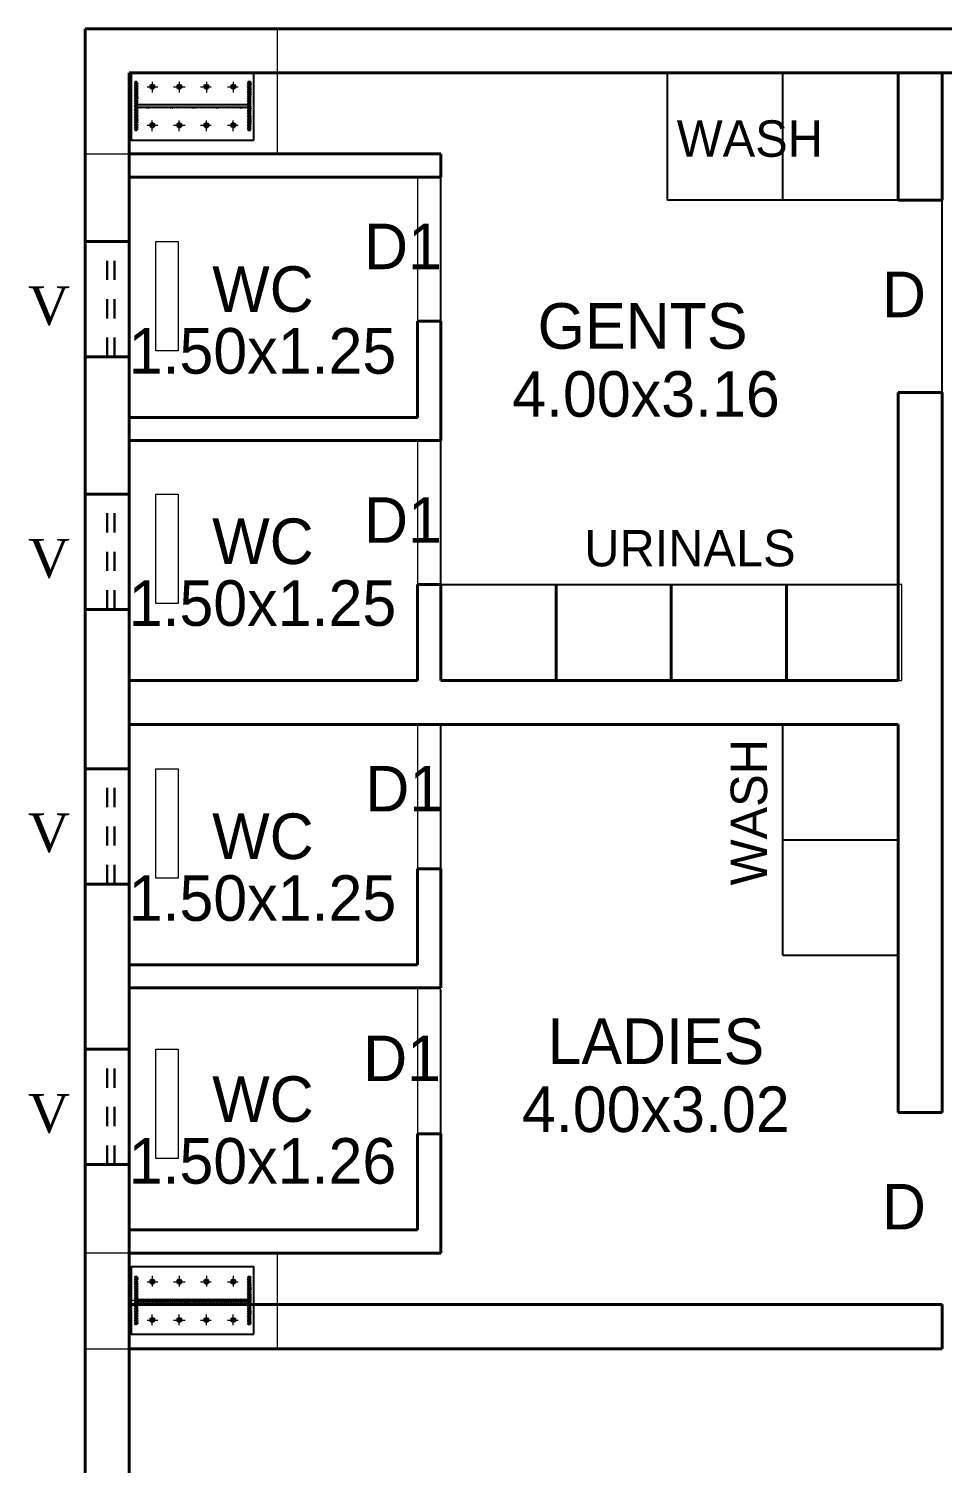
# Model space of a CAD drawing. Header units: metres. Extents: x 98347 to 98865, y -7394 to -7177.
# Drawn here: x 98532.83 to 98537.58, y -7326.47 to -7319.01 of the extents above; entities that cross this region are included whole.
import ezdxf

# ---------------------------------------------------------------- set-up
doc = ezdxf.new("R2010")
doc.units = ezdxf.units.M
doc.header["$LTSCALE"] = 0.5
doc.header["$MEASUREMENT"] = 0
doc.linetypes.add('HIDDEN', pattern=[0.375, 0.25, -0.125])
doc.linetypes.add('PHANTOM2', pattern=[1.25, 0.625, -0.125, 0.125, -0.125, 0.125, -0.125])
doc.layers.get('0').update_dxf_attribs({"color": 30, "lineweight": 40})
for name, color, linetype in [('BLK_1_COVERED_AREA', 140, 'Continuous'), ('BLK_1_FLR_0_BLT_UP_AREA', 1, 'Continuous'), ('BLK_1_FLR_0_CARPET_AREA', 45, 'Continuous'), ('BLK_1_FLR_0_REGULAR_ROOM_1', 4, 'Continuous'), ('BLK_1_FLR_0_WATER_CLOSET', 3, 'Continuous'), ('PDF2_Geometry', 7, 'Continuous')]:
    doc.layers.add(name, color=color, linetype=linetype)
for name, color, linetype, lineweight in [('BLK_1_FLR_0_URINAL', 235, 'Continuous', 9), ('BLK_1_FLR_0_WASH', 60, 'Continuous', 5), ('DIM', 5, 'Continuous', 25), ('STAIR', 120, 'HIDDEN', 30), ('TEXT', 11, 'Continuous', 30), ('WINDOW', 3, 'Continuous', 30), ('WORKSHOP_AREA', 5, 'Continuous', 25)]:
    doc.layers.add(name, color=color, linetype=linetype, lineweight=lineweight)
doc.styles.add('ROMANC', font='times.ttf', dxfattribs={"width": 0.8})
doc.styles.add('YS TEXT', font='GOTHIC.TTF', dxfattribs={"width": 0.8})

msp = doc.modelspace()

# ---------------------------------------------------------------- linework, layer by layer
for p, q in [((98533.1187, -7374.0122), (98533.1187, -7319.0122)), ((98533.1187, -7319.0122), (98568.1187, -7319.0122)), ((98533.3487, -7373.7822), (98533.3487, -7319.2422)), ((98533.3487, -7319.2422), (98546.3688, -7319.2422)), ((98537.3487, -7319.9038), (98537.3487, -7319.2422)), ((98537.5787, -7319.9038), (98537.5787, -7319.2422)), ((98533.3487, -7319.6638), (98534.9687, -7319.6638)), ((98534.9687, -7319.7838), (98534.9687, -7319.6638)), ((98533.3487, -7319.7838), (98534.9687, -7319.7838)), ((98537.3487, -7319.9038), (98537.5787, -7319.9038)), ((98533.3487, -7320.1192), (98533.1187, -7320.1192)), ((98534.8487, -7321.0338), (98534.8487, -7320.5338)), ((98534.8487, -7320.5338), (98534.9687, -7320.5338)), ((98534.9687, -7321.1538), (98534.9687, -7320.5338)), ((98533.3487, -7320.7192), (98533.1187, -7320.7192)), ((98537.3487, -7322.4022), (98537.3487, -7320.9038)), ((98537.3487, -7320.9038), (98537.5787, -7320.9038)), ((98537.5787, -7324.6493), (98537.5787, -7320.9038)), ((98533.3487, -7321.0338), (98534.8487, -7321.0338)), ((98533.3487, -7321.1538), (98534.9687, -7321.1538)), ((98533.3487, -7321.4331), (98533.1187, -7321.4331)), ((98534.8487, -7322.4022), (98534.8487, -7321.9038)), ((98534.8487, -7321.9038), (98534.9687, -7321.9038)), ((98534.9687, -7322.4022), (98534.9687, -7321.9038)), ((98533.3487, -7322.0331), (98533.1187, -7322.0331)), ((98533.3487, -7322.4022), (98534.8487, -7322.4022)), ((98534.9687, -7322.4022), (98537.3487, -7322.4022)), ((98533.3487, -7322.6322), (98537.3487, -7322.6322)), ((98537.3487, -7324.6493), (98537.3487, -7322.6322)), ((98533.3487, -7322.8614), (98533.1187, -7322.8614)), ((98534.8487, -7323.8822), (98534.8487, -7323.3822)), ((98534.8487, -7323.3822), (98534.9687, -7323.3822)), ((98534.9687, -7324.0022), (98534.9687, -7323.3822)), ((98533.3487, -7323.4614), (98533.1187, -7323.4614)), ((98533.3487, -7323.8822), (98534.8487, -7323.8822)), ((98533.3487, -7324.0022), (98534.9687, -7324.0022)), ((98533.3487, -7324.3209), (98533.1187, -7324.3209)), ((98537.3487, -7324.6493), (98537.5787, -7324.6493)), ((98534.8487, -7325.2609), (98534.8487, -7324.7609)), ((98534.8487, -7324.7609), (98534.9687, -7324.7609)), ((98534.9687, -7325.3809), (98534.9687, -7324.7609)), ((98533.3487, -7324.9209), (98533.1187, -7324.9209)), ((98533.3487, -7325.2609), (98534.8487, -7325.2609)), ((98533.3487, -7325.3809), (98534.9687, -7325.3809)), ((98533.3487, -7325.6493), (98537.5787, -7325.6493)), ((98537.5787, -7325.8793), (98537.5787, -7325.6493)), ((98533.3487, -7325.8793), (98537.5787, -7325.8793))]:
    msp.add_line(p, q)
at = {"color": 4}
for p, q in [((98535.5687, -7322.4022), (98535.5687, -7321.9038)), ((98536.1687, -7322.4022), (98536.1687, -7321.9038)), ((98536.7687, -7322.4022), (98536.7687, -7321.9038))]:
    msp.add_line(p, q, dxfattribs=at)
at = {"layer": 'BLK_1_COVERED_AREA', "color": 140}
msp.add_lwpolyline([(98533.1187, -7319.0122), (98568.1187, -7319.0122), (98568.1187, -7374.0122), (98533.1187, -7374.0122)], close=True, dxfattribs=at)
at = {"layer": 'BLK_1_FLR_0_BLT_UP_AREA', "color": 45, "lineweight": 30}
msp.add_lwpolyline([(98533.1187, -7319.0122), (98568.1187, -7319.0122), (98568.1187, -7374.0122), (98533.1187, -7374.0122)], close=True, dxfattribs=at)
at = {"layer": 'BLK_1_FLR_0_CARPET_AREA', "color": 45, "lineweight": 0}
msp.add_lwpolyline([(98533.3487, -7373.7822), (98567.8887, -7373.7822), (98567.8887, -7319.2422), (98533.3487, -7319.2422)], close=True, dxfattribs=at)
at = {"layer": 'BLK_1_FLR_0_REGULAR_ROOM_1', "color": 4, "lineweight": 0}
msp.add_lwpolyline([(98533.3487, -7373.7822), (98567.8887, -7373.7822), (98567.8887, -7319.2422), (98533.3487, -7319.2422)], close=True, dxfattribs=at)
at = {"layer": 'BLK_1_FLR_0_URINAL', "lineweight": 0}
for points in [[(98534.9687, -7322.4022), (98535.5687, -7322.4022), (98535.5687, -7321.9038), (98534.9687, -7321.9038)], [(98535.5687, -7322.4022), (98536.1687, -7322.4022), (98536.1687, -7321.9038), (98535.5687, -7321.9038)], [(98536.1687, -7322.4022), (98536.7687, -7322.4022), (98536.7687, -7321.9038), (98536.1687, -7321.9038)], [(98536.7687, -7322.4022), (98537.3687, -7322.4022), (98537.3687, -7321.9038), (98536.7687, -7321.9038)]]:
    msp.add_lwpolyline(points, close=True, dxfattribs=at)
at = {"layer": 'BLK_1_FLR_0_WASH', "color": 60}
for points in [[(98533.4868, -7320.688), (98533.4868, -7320.1192), (98533.6034, -7320.1192), (98533.6034, -7320.688)], [(98533.4868, -7322.0019), (98533.4868, -7321.4331), (98533.6034, -7321.4331), (98533.6034, -7322.0019)], [(98533.4868, -7323.4302), (98533.4868, -7322.8614), (98533.6034, -7322.8614), (98533.6034, -7323.4302)], [(98533.4868, -7324.8897), (98533.4868, -7324.3209), (98533.6034, -7324.3209), (98533.6034, -7324.8897)]]:
    msp.add_lwpolyline(points, close=True, dxfattribs=at)
at = {"layer": 'BLK_1_FLR_0_WATER_CLOSET', "color": 1, "lineweight": 0}
for points in [[(98533.3487, -7319.7838), (98534.8487, -7319.7838), (98534.8487, -7321.0338), (98533.3487, -7321.0338)], [(98533.3487, -7321.1538), (98534.8487, -7321.1538), (98534.8487, -7322.4022), (98533.3487, -7322.4022)]]:
    msp.add_lwpolyline(points, close=True, dxfattribs=at)
at = {"layer": 'BLK_1_FLR_0_WATER_CLOSET', "color": 2, "lineweight": 0}
for points in [[(98533.3487, -7322.6322), (98534.8487, -7322.6322), (98534.8487, -7323.8822), (98533.3487, -7323.8822)], [(98533.3487, -7324.0022), (98534.8487, -7324.0022), (98534.8487, -7325.2609), (98533.3487, -7325.2609)]]:
    msp.add_lwpolyline(points, close=True, dxfattribs=at)
at = {"layer": 'DIM', "color": 4}
for p, q in [((98536.1487, -7319.9038), (98536.1487, -7319.2422)), ((98536.7487, -7319.9038), (98536.7487, -7319.2422)), ((98537.3487, -7319.9038), (98536.1487, -7319.9038)), ((98534.9687, -7321.9038), (98537.3487, -7321.9038)), ((98536.7487, -7323.8322), (98536.7487, -7322.6322)), ((98536.7487, -7323.2322), (98537.3487, -7323.2322)), ((98536.7487, -7323.8322), (98537.3487, -7323.8322))]:
    msp.add_line(p, q, dxfattribs=at)
at = {"layer": 'DIM'}
for p, q in [((98534.9687, -7320.5338), (98534.9687, -7319.7838)), ((98537.5787, -7320.9038), (98537.5787, -7319.9038)), ((98534.9687, -7321.9038), (98534.9687, -7321.1538)), ((98534.9687, -7323.3822), (98534.9687, -7322.6322)), ((98534.9687, -7324.7609), (98534.9687, -7324.0109))]:
    msp.add_line(p, q, dxfattribs=at)
at = {"layer": 'PDF2_Geometry', "lineweight": 20}
for points in [[(98534.1195, -7319.6638), (98534.1195, -7319.0122), (98533.1187, -7319.0122), (98533.1187, -7319.6638)], [(98534.1195, -7325.8793), (98534.1195, -7325.3809), (98533.1187, -7325.3809), (98533.1187, -7325.8793)]]:
    msp.add_lwpolyline(points, close=True, dxfattribs=at)
at = {"layer": 'PDF2_Geometry', "lineweight": 25}
for points in [[(98533.9964, -7319.5914), (98533.9964, -7319.2422), (98533.3576, -7319.2422), (98533.3576, -7319.5914)], [(98533.3874, -7319.5403), (98533.3874, -7319.289), (98533.3788, -7319.289), (98533.3788, -7319.5403)], [(98533.9793, -7319.5403), (98533.9793, -7319.289), (98533.9665, -7319.289), (98533.9665, -7319.5403)], [(98533.9662, -7319.421), (98533.9662, -7319.4082), (98533.387, -7319.4082), (98533.387, -7319.421)], [(98533.9964, -7325.8026), (98533.9964, -7325.4533), (98533.3576, -7325.4533), (98533.3576, -7325.8026)], [(98533.3874, -7325.7515), (98533.3874, -7325.5045), (98533.3788, -7325.5045), (98533.3788, -7325.7515)], [(98533.9793, -7325.7515), (98533.9793, -7325.5045), (98533.9665, -7325.5045), (98533.9665, -7325.7515)], [(98533.9662, -7325.6322), (98533.9662, -7325.6237), (98533.387, -7325.6237), (98533.387, -7325.6322)]]:
    msp.add_lwpolyline(points, close=True, dxfattribs=at)
at = {"layer": 'PDF2_Geometry', "lineweight": 5}
for points in [[(98533.3743, -7319.2933), (98533.3784, -7319.3018)], [(98533.3784, -7319.289), (98533.3784, -7319.2933)], [(98533.3874, -7319.2933), (98533.3955, -7319.2976)], [(98533.4681, -7319.289), (98533.4681, -7319.3444)], [(98533.6083, -7319.289), (98533.6083, -7319.3444)], [(98533.7494, -7319.289), (98533.7494, -7319.3444)], [(98533.8896, -7319.289), (98533.8896, -7319.3444)], [(98533.9622, -7319.2933), (98533.9662, -7319.2976)], [(98533.9793, -7319.289), (98533.9834, -7319.2976)], [(98533.9793, -7319.2976), (98533.9834, -7319.3061)], [(98533.3743, -7319.3061), (98533.3784, -7319.3103)], [(98533.3743, -7319.3146), (98533.3784, -7319.3189)], [(98533.3743, -7319.3231), (98533.3784, -7319.3273)], [(98533.3743, -7319.3317), (98533.3784, -7319.3359)], [(98533.3743, -7319.3401), (98533.3784, -7319.3444)], [(98533.3743, -7319.3487), (98533.3784, -7319.3529)], [(98533.3743, -7319.3572), (98533.3784, -7319.3614)], [(98533.3743, -7319.3657), (98533.3784, -7319.37)], [(98533.3874, -7319.3018), (98533.3955, -7319.3061)], [(98533.3874, -7319.3103), (98533.3955, -7319.3146)], [(98533.3874, -7319.3189), (98533.3955, -7319.3231)], [(98533.3874, -7319.3273), (98533.3955, -7319.3317)], [(98533.3874, -7319.3359), (98533.3955, -7319.3401)], [(98533.3874, -7319.3444), (98533.3955, -7319.3487)], [(98533.3874, -7319.3529), (98533.3955, -7319.3572)], [(98533.3874, -7319.3614), (98533.3955, -7319.37)], [(98533.3874, -7319.37), (98533.3955, -7319.3785)], [(98533.442, -7319.3146), (98533.4974, -7319.3146)], [(98533.455, -7319.3189), (98533.4722, -7319.3018), (98533.455, -7319.3189)], [(98533.455, -7319.3103), (98533.464, -7319.3018)], [(98533.4811, -7319.3061), (98533.4591, -7319.3231), (98533.4762, -7319.3061)], [(98533.464, -7319.3273), (98533.4811, -7319.3103)], [(98533.4681, -7319.3273), (98533.4811, -7319.3146)], [(98533.4722, -7319.3273), (98533.4811, -7319.3189)], [(98533.579, -7319.3146), (98533.6385, -7319.3146)], [(98533.6124, -7319.3018), (98533.5961, -7319.3189), (98533.6083, -7319.3018)], [(98533.5961, -7319.3103), (98533.6043, -7319.3018)], [(98533.6002, -7319.3231), (98533.6173, -7319.3061), (98533.6002, -7319.3231)], [(98533.6043, -7319.3273), (98533.6214, -7319.3103)], [(98533.6083, -7319.3273), (98533.6214, -7319.3146)], [(98533.6124, -7319.3273), (98533.6214, -7319.3189)], [(98533.7192, -7319.3146), (98533.7747, -7319.3146)], [(98533.7535, -7319.3018), (98533.7363, -7319.3189), (98533.7494, -7319.3018)], [(98533.7363, -7319.3103), (98533.7445, -7319.3018)], [(98533.7404, -7319.3231), (98533.7575, -7319.3061), (98533.7404, -7319.3231)], [(98533.7445, -7319.3273), (98533.7616, -7319.3103)], [(98533.7494, -7319.3273), (98533.7616, -7319.3146)], [(98533.7535, -7319.3273), (98533.7616, -7319.3189)], [(98533.8594, -7319.3146), (98533.9149, -7319.3146)], [(98533.8937, -7319.3018), (98533.8766, -7319.3189), (98533.8896, -7319.3018)], [(98533.8766, -7319.3103), (98533.8855, -7319.3018)], [(98533.8766, -7319.3231), (98533.8937, -7319.3061)], [(98533.8815, -7319.3231), (98533.8978, -7319.3061)], [(98533.9027, -7319.3146), (98533.8855, -7319.3273), (98533.8978, -7319.3103)], [(98533.8937, -7319.3273), (98533.8978, -7319.3189)], [(98533.9622, -7319.3018), (98533.9662, -7319.3061)], [(98533.9622, -7319.3103), (98533.9662, -7319.3146)], [(98533.9622, -7319.3189), (98533.9662, -7319.3231)], [(98533.9622, -7319.3273), (98533.9662, -7319.3317)], [(98533.9622, -7319.3359), (98533.9662, -7319.3444)], [(98533.9622, -7319.3444), (98533.9662, -7319.3529)], [(98533.9622, -7319.3529), (98533.9662, -7319.3614)], [(98533.9622, -7319.3657), (98533.9662, -7319.37)], [(98533.9793, -7319.3103), (98533.9834, -7319.3146)], [(98533.9793, -7319.3189), (98533.9834, -7319.3231)], [(98533.9793, -7319.3273), (98533.9834, -7319.3317)], [(98533.9793, -7319.3359), (98533.9834, -7319.3401)], [(98533.9793, -7319.3444), (98533.9834, -7319.3487)], [(98533.9793, -7319.3529), (98533.9834, -7319.3572)], [(98533.9793, -7319.3614), (98533.9834, -7319.3657)], [(98533.9793, -7319.37), (98533.9834, -7319.3742)], [(98533.3743, -7319.3742), (98533.3784, -7319.3785)], [(98533.3743, -7319.3828), (98533.3784, -7319.387)], [(98533.3743, -7319.3913), (98533.3784, -7319.3955)], [(98533.3743, -7319.3997), (98533.3784, -7319.4041)], [(98533.3743, -7319.4083), (98533.3784, -7319.4168)], [(98533.3743, -7319.4168), (98533.3784, -7319.4253)], [(98533.3743, -7319.4296), (98533.3784, -7319.4338)], [(98533.3743, -7319.438), (98533.3784, -7319.4424)], [(98533.3743, -7319.4466), (98533.3784, -7319.4509)], [(98533.3874, -7319.3828), (98533.3955, -7319.387)], [(98533.3874, -7319.3913), (98533.3955, -7319.3955)], [(98533.3874, -7319.3997), (98533.3955, -7319.4041), (98533.3996, -7319.4083)], [(98533.3874, -7319.421), (98533.3915, -7319.421), (98533.3955, -7319.421)], [(98533.3874, -7319.4253), (98533.3955, -7319.4296)], [(98533.3874, -7319.4338), (98533.3955, -7319.438)], [(98533.3874, -7319.4424), (98533.3955, -7319.4466)], [(98533.3955, -7319.4253), (98533.3996, -7319.421)], [(98533.4045, -7319.4041), (98533.4086, -7319.4083)], [(98533.4045, -7319.4253), (98533.4086, -7319.421)], [(98533.4127, -7319.4041), (98533.4167, -7319.4083)], [(98533.4127, -7319.4253), (98533.4167, -7319.421)], [(98533.4208, -7319.4041), (98533.4257, -7319.4083)], [(98533.4208, -7319.4253), (98533.4257, -7319.421)], [(98533.4298, -7319.4041), (98533.4338, -7319.4083)], [(98533.4298, -7319.4253), (98533.4338, -7319.421)], [(98533.4379, -7319.4041), (98533.4469, -7319.4083)], [(98533.4379, -7319.4253), (98533.4469, -7319.421)], [(98533.4469, -7319.4041), (98533.455, -7319.4083)], [(98533.4469, -7319.4253), (98533.455, -7319.421)], [(98533.4591, -7319.4041), (98533.464, -7319.4083)], [(98533.4591, -7319.4253), (98533.464, -7319.421)], [(98533.4681, -7319.4041), (98533.4722, -7319.4083)], [(98533.4681, -7319.4253), (98533.4722, -7319.421)], [(98533.4762, -7319.4041), (98533.4811, -7319.4083)], [(98533.4762, -7319.4253), (98533.4811, -7319.421)], [(98533.4852, -7319.4041), (98533.4893, -7319.4083)], [(98533.4852, -7319.4253), (98533.4893, -7319.421)], [(98533.4934, -7319.4041), (98533.4974, -7319.4083)], [(98533.4934, -7319.4253), (98533.4974, -7319.421)], [(98533.5023, -7319.4041), (98533.5064, -7319.4083)], [(98533.5023, -7319.4253), (98533.5064, -7319.421)], [(98533.5105, -7319.4041), (98533.5146, -7319.4083)], [(98533.5105, -7319.4253), (98533.5146, -7319.421)], [(98533.5195, -7319.4041), (98533.5235, -7319.4083)], [(98533.5195, -7319.4253), (98533.5235, -7319.421)], [(98533.5276, -7319.4041), (98533.5317, -7319.4083)], [(98533.5276, -7319.4253), (98533.5317, -7319.421)], [(98533.5358, -7319.4041), (98533.5407, -7319.4083)], [(98533.5358, -7319.4253), (98533.5407, -7319.421)], [(98533.5447, -7319.4041), (98533.5488, -7319.4083)], [(98533.5447, -7319.4253), (98533.5488, -7319.421)], [(98533.5529, -7319.4041), (98533.5578, -7319.4083)], [(98533.5529, -7319.4253), (98533.5578, -7319.421)], [(98533.5619, -7319.4041), (98533.57, -7319.4083)], [(98533.5619, -7319.4253), (98533.57, -7319.421)], [(98533.57, -7319.4041), (98533.579, -7319.4083)], [(98533.57, -7319.4253), (98533.579, -7319.421)], [(98533.5831, -7319.4041), (98533.5871, -7319.4083)], [(98533.5831, -7319.4253), (98533.5871, -7319.421)], [(98533.5912, -7319.4041), (98533.5961, -7319.4083)], [(98533.5912, -7319.4253), (98533.5961, -7319.421)], [(98533.6002, -7319.4041), (98533.6043, -7319.4083)], [(98533.6002, -7319.4253), (98533.6043, -7319.421)], [(98533.6083, -7319.4041), (98533.6124, -7319.4083)], [(98533.6083, -7319.4253), (98533.6124, -7319.421)], [(98533.6173, -7319.4041), (98533.6173, -7319.4083), (98533.6214, -7319.4083)], [(98533.6173, -7319.4253), (98533.6173, -7319.421), (98533.6214, -7319.421)], [(98533.6254, -7319.4041), (98533.6295, -7319.4083)], [(98533.6254, -7319.4253), (98533.6295, -7319.421)], [(98533.6344, -7319.4041), (98533.6385, -7319.4083)], [(98533.6344, -7319.4253), (98533.6385, -7319.421)], [(98533.6426, -7319.4041), (98533.6466, -7319.4083)], [(98533.6426, -7319.4253), (98533.6466, -7319.421)], [(98533.6507, -7319.4041), (98533.6556, -7319.4083)], [(98533.6507, -7319.4253), (98533.6556, -7319.421)], [(98533.6597, -7319.4041), (98533.6638, -7319.4083)], [(98533.6597, -7319.4253), (98533.6638, -7319.421)], [(98533.6678, -7319.4041), (98533.6727, -7319.4083)], [(98533.6678, -7319.4253), (98533.6727, -7319.421)], [(98533.6768, -7319.4041), (98533.685, -7319.4083)], [(98533.6768, -7319.4253), (98533.685, -7319.421)], [(98533.685, -7319.4041), (98533.6939, -7319.4083)], [(98533.685, -7319.4253), (98533.6939, -7319.421)], [(98533.6939, -7319.4041), (98533.7021, -7319.4083)], [(98533.6939, -7319.4253), (98533.7021, -7319.421)], [(98533.7062, -7319.4041), (98533.7111, -7319.4083)], [(98533.7062, -7319.4253), (98533.7111, -7319.421)], [(98533.7151, -7319.4041), (98533.7192, -7319.4083)], [(98533.7151, -7319.4253), (98533.7192, -7319.421)], [(98533.7233, -7319.4041), (98533.7274, -7319.4083)], [(98533.7233, -7319.4253), (98533.7274, -7319.421)], [(98533.7323, -7319.4041), (98533.7363, -7319.4083)], [(98533.7323, -7319.4253), (98533.7363, -7319.421)], [(98533.7404, -7319.4041), (98533.7445, -7319.4083)], [(98533.7404, -7319.4253), (98533.7445, -7319.421)], [(98533.7494, -7319.4041), (98533.7535, -7319.4083)], [(98533.7494, -7319.4253), (98533.7535, -7319.421)], [(98533.7575, -7319.4041), (98533.7616, -7319.4083)], [(98533.7575, -7319.4253), (98533.7616, -7319.421)], [(98533.7665, -7319.4041), (98533.7706, -7319.4083)], [(98533.7665, -7319.4253), (98533.7706, -7319.421)], [(98533.7747, -7319.4041), (98533.7787, -7319.4083)], [(98533.7747, -7319.4253), (98533.7787, -7319.421)], [(98533.7828, -7319.4041), (98533.7877, -7319.4083)], [(98533.7828, -7319.4253), (98533.7877, -7319.421)], [(98533.7918, -7319.4041), (98533.7958, -7319.4083)], [(98533.7918, -7319.4253), (98533.7958, -7319.421)], [(98533.7999, -7319.4041), (98533.8089, -7319.4083)], [(98533.7999, -7319.4253), (98533.8089, -7319.421)], [(98533.8089, -7319.4041), (98533.817, -7319.4083)], [(98533.8089, -7319.4253), (98533.817, -7319.421)], [(98533.8211, -7319.4041), (98533.826, -7319.4083)], [(98533.8211, -7319.4253), (98533.826, -7319.421)], [(98533.8301, -7319.4041), (98533.8342, -7319.4083)], [(98533.8301, -7319.4253), (98533.8342, -7319.421)], [(98533.8382, -7319.4041), (98533.8431, -7319.4083)], [(98533.8382, -7319.4253), (98533.8431, -7319.421)], [(98533.8472, -7319.4041), (98533.8513, -7319.4083)], [(98533.8472, -7319.4253), (98533.8513, -7319.421)], [(98533.8554, -7319.4041), (98533.8594, -7319.4083)], [(98533.8554, -7319.4253), (98533.8594, -7319.421)], [(98533.8643, -7319.4041), (98533.8684, -7319.4083)], [(98533.8643, -7319.4253), (98533.8684, -7319.421)], [(98533.8725, -7319.4041), (98533.8766, -7319.4083)], [(98533.8725, -7319.4253), (98533.8766, -7319.421)], [(98533.8815, -7319.4041), (98533.8855, -7319.4083)], [(98533.8815, -7319.4253), (98533.8855, -7319.421)], [(98533.8896, -7319.4041), (98533.8937, -7319.4083)], [(98533.8896, -7319.4253), (98533.8937, -7319.421)], [(98533.8978, -7319.4041), (98533.9027, -7319.4083)], [(98533.8978, -7319.4253), (98533.9027, -7319.421)], [(98533.9067, -7319.4041), (98533.9108, -7319.4083)], [(98533.9067, -7319.4253), (98533.9108, -7319.421)], [(98533.9149, -7319.4041), (98533.9198, -7319.4083)], [(98533.9149, -7319.4253), (98533.9198, -7319.421)], [(98533.9239, -7319.4041), (98533.932, -7319.4083)], [(98533.9239, -7319.4253), (98533.932, -7319.421)], [(98533.932, -7319.4041), (98533.941, -7319.4083)], [(98533.932, -7319.4253), (98533.941, -7319.421)], [(98533.9451, -7319.4041), (98533.9491, -7319.4083)], [(98533.9451, -7319.4253), (98533.9491, -7319.421)], [(98533.9532, -7319.4041), (98533.9581, -7319.4083)], [(98533.9532, -7319.4253), (98533.9581, -7319.421)], [(98533.9622, -7319.3742), (98533.9662, -7319.3785)], [(98533.9622, -7319.3828), (98533.9662, -7319.387)], [(98533.9622, -7319.3913), (98533.9662, -7319.3955)], [(98533.9622, -7319.3997), (98533.9662, -7319.4041)], [(98533.9622, -7319.4083), (98533.9622, -7319.4041), (98533.9662, -7319.4083)], [(98533.9662, -7319.4168), (98533.9662, -7319.421), (98533.9622, -7319.4253), (98533.9662, -7319.4296)], [(98533.9622, -7319.4338), (98533.9662, -7319.438)], [(98533.9622, -7319.4424), (98533.9662, -7319.4466)], [(98533.9793, -7319.3785), (98533.9834, -7319.3828)], [(98533.9793, -7319.387), (98533.9834, -7319.3913)], [(98533.9793, -7319.3955), (98533.9834, -7319.3997)], [(98533.9793, -7319.4041), (98533.9834, -7319.4083)], [(98533.9793, -7319.4125), (98533.9793, -7319.4168), (98533.9834, -7319.421)], [(98533.9793, -7319.421), (98533.9834, -7319.4296)], [(98533.9793, -7319.4338), (98533.9834, -7319.438)], [(98533.9793, -7319.4424), (98533.9834, -7319.4466)], [(98533.3743, -7319.4551), (98533.3784, -7319.4594)], [(98533.3743, -7319.4637), (98533.3784, -7319.4679)], [(98533.3743, -7319.4721), (98533.3784, -7319.4765)], [(98533.3743, -7319.4807), (98533.3784, -7319.4849)], [(98533.3743, -7319.4892), (98533.3784, -7319.4935)], [(98533.3743, -7319.4977), (98533.3784, -7319.502)], [(98533.3743, -7319.5062), (98533.3784, -7319.5105)], [(98533.3743, -7319.5148), (98533.3784, -7319.519)], [(98533.3874, -7319.4509), (98533.3955, -7319.4551)], [(98533.3874, -7319.4594), (98533.3955, -7319.4637)], [(98533.3874, -7319.4679), (98533.3955, -7319.4721)], [(98533.3874, -7319.4765), (98533.3955, -7319.4849)], [(98533.3874, -7319.4849), (98533.3955, -7319.4935)], [(98533.3874, -7319.4935), (98533.3955, -7319.502)], [(98533.3874, -7319.5062), (98533.3955, -7319.5105)], [(98533.3874, -7319.5148), (98533.3955, -7319.519)], [(98533.442, -7319.5148), (98533.4974, -7319.5148)], [(98533.455, -7319.519), (98533.4722, -7319.502), (98533.455, -7319.5148)], [(98533.455, -7319.5105), (98533.464, -7319.502)], [(98533.4811, -7319.5062), (98533.4591, -7319.5233), (98533.4762, -7319.5062)], [(98533.464, -7319.5276), (98533.4811, -7319.5105)], [(98533.4681, -7319.5446), (98533.4681, -7319.4892)], [(98533.4681, -7319.5276), (98533.4811, -7319.5148)], [(98533.4722, -7319.5276), (98533.4811, -7319.519)], [(98533.579, -7319.5148), (98533.6385, -7319.5148)], [(98533.5961, -7319.519), (98533.6124, -7319.502)], [(98533.5961, -7319.5148), (98533.6083, -7319.502)], [(98533.5961, -7319.5105), (98533.6043, -7319.502)], [(98533.6002, -7319.5233), (98533.6173, -7319.5062), (98533.6002, -7319.5233)], [(98533.6043, -7319.5276), (98533.6214, -7319.5105)], [(98533.6083, -7319.5446), (98533.6083, -7319.4892)], [(98533.6083, -7319.5276), (98533.6214, -7319.5148)], [(98533.6124, -7319.5276), (98533.6214, -7319.519)], [(98533.7192, -7319.5148), (98533.7747, -7319.5148)], [(98533.7363, -7319.519), (98533.7535, -7319.502)], [(98533.7363, -7319.5148), (98533.7494, -7319.502)], [(98533.7363, -7319.5105), (98533.7445, -7319.502)], [(98533.7404, -7319.5233), (98533.7575, -7319.5062), (98533.7404, -7319.5233)], [(98533.7445, -7319.5276), (98533.7616, -7319.5105)], [(98533.7494, -7319.5446), (98533.7494, -7319.4892)], [(98533.7494, -7319.5276), (98533.7616, -7319.5148)], [(98533.7535, -7319.5276), (98533.7616, -7319.519)], [(98533.8594, -7319.5148), (98533.9149, -7319.5148)], [(98533.8766, -7319.519), (98533.8937, -7319.502)], [(98533.8766, -7319.5148), (98533.8896, -7319.502)], [(98533.8766, -7319.5105), (98533.8855, -7319.502)], [(98533.8766, -7319.5233), (98533.8937, -7319.5062)], [(98533.8815, -7319.5233), (98533.8978, -7319.5062)], [(98533.9027, -7319.5148), (98533.8855, -7319.5276), (98533.8978, -7319.5105)], [(98533.8896, -7319.5446), (98533.8896, -7319.4892)], [(98533.8937, -7319.5276), (98533.8978, -7319.519)], [(98533.9622, -7319.4509), (98533.9662, -7319.4551)], [(98533.9622, -7319.4594), (98533.9662, -7319.4679)], [(98533.9622, -7319.4679), (98533.9662, -7319.4765)], [(98533.9622, -7319.4807), (98533.9662, -7319.4849)], [(98533.9622, -7319.4892), (98533.9662, -7319.4935)], [(98533.9622, -7319.4977), (98533.9662, -7319.502)], [(98533.9622, -7319.5062), (98533.9662, -7319.5105)], [(98533.9622, -7319.5148), (98533.9662, -7319.519)], [(98533.9793, -7319.4509), (98533.9834, -7319.4551)], [(98533.9793, -7319.4594), (98533.9834, -7319.4637)], [(98533.9793, -7319.4679), (98533.9834, -7319.4721)], [(98533.9793, -7319.4765), (98533.9834, -7319.4807)], [(98533.9793, -7319.4849), (98533.9834, -7319.4892)], [(98533.9793, -7319.4935), (98533.9834, -7319.4977)], [(98533.9793, -7319.502), (98533.9834, -7319.5062)], [(98533.9793, -7319.5105), (98533.9834, -7319.5148)], [(98533.9793, -7319.519), (98533.9834, -7319.5233)], [(98533.3743, -7319.5233), (98533.3784, -7319.5276)], [(98533.3743, -7319.5318), (98533.3784, -7319.5403)], [(98533.3874, -7319.5233), (98533.3955, -7319.5276)], [(98533.3874, -7319.5318), (98533.3955, -7319.5361)], [(98533.3874, -7319.5403), (98533.3874, -7319.5361)], [(98533.9622, -7319.5233), (98533.9662, -7319.5276)], [(98533.9622, -7319.5318), (98533.9662, -7319.5361)], [(98533.9793, -7319.5276), (98533.9834, -7319.5318)], [(98533.9793, -7319.5361), (98533.9793, -7319.5403)], [(98533.3743, -7325.5087), (98533.3784, -7325.513)], [(98533.3743, -7325.5173), (98533.3784, -7325.5214)], [(98533.3743, -7325.5258), (98533.3784, -7325.53)], [(98533.3743, -7325.5342), (98533.3784, -7325.5385)], [(98533.3743, -7325.5428), (98533.3784, -7325.547)], [(98533.3743, -7325.5513), (98533.3784, -7325.5598)], [(98533.3743, -7325.5598), (98533.3784, -7325.5683)], [(98533.3784, -7325.5044), (98533.3784, -7325.5002)], [(98533.3874, -7325.5044), (98533.3955, -7325.513)], [(98533.3874, -7325.513), (98533.3955, -7325.5214)], [(98533.3874, -7325.5258), (98533.3955, -7325.53)], [(98533.3874, -7325.5342), (98533.3955, -7325.5385)], [(98533.3874, -7325.5428), (98533.3955, -7325.547)], [(98533.3874, -7325.5513), (98533.3955, -7325.5555)], [(98533.3874, -7325.5598), (98533.3955, -7325.5641)], [(98533.442, -7325.53), (98533.4974, -7325.53)], [(98533.455, -7325.5342), (98533.4722, -7325.5173), (98533.455, -7325.53)], [(98533.455, -7325.5258), (98533.464, -7325.5173)], [(98533.4811, -7325.5214), (98533.4591, -7325.5385), (98533.4762, -7325.5173)], [(98533.4681, -7325.5428), (98533.4811, -7325.5258), (98533.464, -7325.5385)], [(98533.4681, -7325.5002), (98533.4681, -7325.5555)], [(98533.4722, -7325.5428), (98533.4811, -7325.5342)], [(98533.579, -7325.53), (98533.6385, -7325.53)], [(98533.5961, -7325.5342), (98533.6124, -7325.5173)], [(98533.5961, -7325.53), (98533.6083, -7325.5173)], [(98533.5961, -7325.5258), (98533.6043, -7325.5173)], [(98533.6173, -7325.5214), (98533.6002, -7325.5385), (98533.6173, -7325.5173)], [(98533.6083, -7325.5428), (98533.6214, -7325.5258), (98533.6043, -7325.5385)], [(98533.6083, -7325.5002), (98533.6083, -7325.5555)], [(98533.6124, -7325.5428), (98533.6214, -7325.5342)], [(98533.7192, -7325.53), (98533.7747, -7325.53)], [(98533.7363, -7325.5342), (98533.7535, -7325.5173)], [(98533.7363, -7325.53), (98533.7494, -7325.5173)], [(98533.7363, -7325.5258), (98533.7445, -7325.5173)], [(98533.7575, -7325.5214), (98533.7404, -7325.5385), (98533.7575, -7325.5173)], [(98533.7494, -7325.5428), (98533.7616, -7325.5258), (98533.7445, -7325.5385)], [(98533.7494, -7325.5002), (98533.7494, -7325.5555)], [(98533.7535, -7325.5428), (98533.7616, -7325.5342)], [(98533.8594, -7325.53), (98533.9149, -7325.53)], [(98533.8766, -7325.5385), (98533.8937, -7325.5173), (98533.8766, -7325.5342)], [(98533.8766, -7325.53), (98533.8896, -7325.5173)], [(98533.8766, -7325.5258), (98533.8855, -7325.5173)], [(98533.8815, -7325.5385), (98533.8978, -7325.5214)], [(98533.8855, -7325.5428), (98533.9027, -7325.5258)], [(98533.8855, -7325.5385), (98533.8978, -7325.5258)], [(98533.8896, -7325.5002), (98533.8896, -7325.5555)], [(98533.8937, -7325.5428), (98533.8978, -7325.5342)], [(98533.9622, -7325.5087), (98533.9662, -7325.513)], [(98533.9622, -7325.5173), (98533.9662, -7325.5214)], [(98533.9622, -7325.5258), (98533.9662, -7325.53)], [(98533.9622, -7325.5342), (98533.9662, -7325.5385)], [(98533.9622, -7325.5428), (98533.9662, -7325.547)], [(98533.9622, -7325.5513), (98533.9662, -7325.5555)], [(98533.9622, -7325.5598), (98533.9662, -7325.5641)], [(98533.9793, -7325.5044), (98533.9834, -7325.5087)], [(98533.9793, -7325.513), (98533.9834, -7325.5173)], [(98533.9793, -7325.5214), (98533.9834, -7325.5258)], [(98533.9793, -7325.53), (98533.9834, -7325.5342)], [(98533.9793, -7325.5385), (98533.9834, -7325.5428)], [(98533.9793, -7325.547), (98533.9834, -7325.5513)], [(98533.9793, -7325.5555), (98533.9834, -7325.5641)], [(98533.9793, -7325.5641), (98533.9834, -7325.5726)], [(98533.5961, -7325.6279), (98533.3442, -7325.6279)], [(98533.3743, -7325.5726), (98533.3784, -7325.5769)], [(98533.3743, -7325.5811), (98533.3784, -7325.5854)], [(98533.3743, -7325.5896), (98533.3784, -7325.5939)], [(98533.3743, -7325.5982), (98533.3784, -7325.6024)], [(98533.3743, -7325.6066), (98533.3784, -7325.611)], [(98533.3743, -7325.6152), (98533.3784, -7325.6194)], [(98533.3743, -7325.6237), (98533.3784, -7325.6279)], [(98533.3743, -7325.6322), (98533.3784, -7325.6365)], [(98533.3743, -7325.6407), (98533.3784, -7325.645)], [(98533.3874, -7325.5683), (98533.3955, -7325.5726)], [(98533.3874, -7325.5769), (98533.3955, -7325.5811)], [(98533.3874, -7325.5854), (98533.3955, -7325.5896)], [(98533.3874, -7325.5939), (98533.3955, -7325.5982)], [(98533.3874, -7325.6024), (98533.3955, -7325.6066)], [(98533.3874, -7325.611), (98533.3955, -7325.6152)], [(98533.3955, -7325.6365), (98533.3915, -7325.6322), (98533.3874, -7325.6365), (98533.3955, -7325.645)], [(98533.3955, -7325.6194), (98533.3996, -7325.6237)], [(98533.3955, -7325.6407), (98533.3996, -7325.6322)], [(98533.4045, -7325.6194), (98533.4086, -7325.6237)], [(98533.4045, -7325.6407), (98533.4086, -7325.6322)], [(98533.4127, -7325.6194), (98533.4167, -7325.6237)], [(98533.4127, -7325.6407), (98533.4167, -7325.6322)], [(98533.4208, -7325.6194), (98533.4257, -7325.6237)], [(98533.4208, -7325.6407), (98533.4257, -7325.6322)], [(98533.4298, -7325.6194), (98533.4338, -7325.6237)], [(98533.4298, -7325.6407), (98533.4338, -7325.6322)], [(98533.4379, -7325.6194), (98533.4469, -7325.6237)], [(98533.4379, -7325.6407), (98533.4469, -7325.6322)], [(98533.4469, -7325.6194), (98533.455, -7325.6237)], [(98533.4469, -7325.6407), (98533.455, -7325.6322)], [(98533.4591, -7325.6194), (98533.464, -7325.6237)], [(98533.4591, -7325.6407), (98533.464, -7325.6322)], [(98533.4681, -7325.6194), (98533.4722, -7325.6237)], [(98533.4681, -7325.6407), (98533.4722, -7325.6322)], [(98533.4762, -7325.6194), (98533.4811, -7325.6237)], [(98533.4762, -7325.6407), (98533.4811, -7325.6322)], [(98533.4852, -7325.6194), (98533.4893, -7325.6237)], [(98533.4852, -7325.6407), (98533.4893, -7325.6322)], [(98533.4934, -7325.6194), (98533.4974, -7325.6237)], [(98533.4934, -7325.6407), (98533.4974, -7325.6322)], [(98533.5023, -7325.6194), (98533.5064, -7325.6237)], [(98533.5023, -7325.6407), (98533.5064, -7325.6322)], [(98533.5105, -7325.6194), (98533.5146, -7325.6237)], [(98533.5105, -7325.6407), (98533.5146, -7325.6322)], [(98533.5195, -7325.6194), (98533.5235, -7325.6237)], [(98533.5195, -7325.6407), (98533.5235, -7325.6322)], [(98533.5276, -7325.6194), (98533.5317, -7325.6237)], [(98533.5276, -7325.6407), (98533.5317, -7325.6322)], [(98533.5358, -7325.6194), (98533.5407, -7325.6237)], [(98533.5358, -7325.6407), (98533.5407, -7325.6322)], [(98533.5447, -7325.6194), (98533.5488, -7325.6237)], [(98533.5447, -7325.6407), (98533.5488, -7325.6322)], [(98533.5529, -7325.6194), (98533.5578, -7325.6237)], [(98533.5529, -7325.6407), (98533.5578, -7325.6322)], [(98533.5619, -7325.6194), (98533.57, -7325.6237)], [(98533.5619, -7325.6407), (98533.57, -7325.6322)], [(98533.57, -7325.6194), (98533.579, -7325.6237)], [(98533.57, -7325.6407), (98533.579, -7325.6322)], [(98533.5831, -7325.6194), (98533.5871, -7325.6237)], [(98533.5831, -7325.6407), (98533.5871, -7325.6322)], [(98533.5912, -7325.6194), (98533.5961, -7325.6237)], [(98533.5912, -7325.6407), (98533.5961, -7325.6322)], [(98533.6002, -7325.6194), (98533.6043, -7325.6237)], [(98533.6002, -7325.6407), (98533.6043, -7325.6322)], [(98533.6083, -7325.6194), (98533.6124, -7325.6237)], [(98533.6083, -7325.6407), (98533.6124, -7325.6322)], [(98533.6173, -7325.6194), (98533.6214, -7325.6237)], [(98533.6173, -7325.6407), (98533.6173, -7325.6365), (98533.6214, -7325.6322)], [(98533.6254, -7325.6194), (98533.6295, -7325.6237)], [(98533.6254, -7325.6407), (98533.6295, -7325.6322)], [(98533.6344, -7325.6194), (98533.6385, -7325.6237)], [(98533.6344, -7325.6407), (98533.6385, -7325.6322)], [(98533.6426, -7325.6194), (98533.6466, -7325.6237)], [(98533.6426, -7325.6407), (98533.6466, -7325.6322)], [(98533.6507, -7325.6194), (98533.6556, -7325.6237)], [(98533.6507, -7325.6407), (98533.6556, -7325.6322)], [(98533.6597, -7325.6194), (98533.6638, -7325.6237)], [(98533.6597, -7325.6407), (98533.6638, -7325.6322)], [(98533.6678, -7325.6194), (98533.6727, -7325.6237)], [(98533.6678, -7325.6407), (98533.6727, -7325.6322)], [(98533.6768, -7325.6194), (98533.685, -7325.6237)], [(98533.6768, -7325.6407), (98533.685, -7325.6322)], [(98533.685, -7325.6194), (98533.6939, -7325.6237)], [(98533.685, -7325.6407), (98533.6939, -7325.6322)], [(98533.6939, -7325.6194), (98533.7021, -7325.6237)], [(98533.6939, -7325.6407), (98533.7021, -7325.6322)], [(98533.7062, -7325.6194), (98533.7111, -7325.6237)], [(98533.7062, -7325.6407), (98533.7111, -7325.6322)], [(98533.7151, -7325.6194), (98533.7192, -7325.6237)], [(98533.7151, -7325.6407), (98533.7192, -7325.6322)], [(98533.7233, -7325.6194), (98533.7274, -7325.6237)], [(98533.7233, -7325.6407), (98533.7274, -7325.6322)], [(98533.7323, -7325.6194), (98533.7363, -7325.6237)], [(98533.7323, -7325.6407), (98533.7363, -7325.6322)], [(98533.7404, -7325.6194), (98533.7445, -7325.6237)], [(98533.7404, -7325.6407), (98533.7445, -7325.6322)], [(98533.7494, -7325.6194), (98533.7535, -7325.6237)], [(98533.7494, -7325.6407), (98533.7535, -7325.6322)], [(98533.7575, -7325.6194), (98533.7616, -7325.6237)], [(98533.7575, -7325.6407), (98533.7616, -7325.6322)], [(98533.7665, -7325.6194), (98533.7706, -7325.6237)], [(98533.7665, -7325.6407), (98533.7706, -7325.6322)], [(98533.7747, -7325.6194), (98533.7787, -7325.6237)], [(98533.7747, -7325.6407), (98533.7787, -7325.6322)], [(98533.7828, -7325.6194), (98533.7877, -7325.6237)], [(98533.7828, -7325.6407), (98533.7877, -7325.6322)], [(98533.7918, -7325.6194), (98533.7958, -7325.6237)], [(98533.7918, -7325.6407), (98533.7958, -7325.6322)], [(98533.7999, -7325.6194), (98533.8089, -7325.6237)], [(98533.7999, -7325.6407), (98533.8089, -7325.6322)], [(98533.8089, -7325.6194), (98533.817, -7325.6237)], [(98533.8089, -7325.6407), (98533.817, -7325.6322)], [(98533.8211, -7325.6194), (98533.826, -7325.6237)], [(98533.8211, -7325.6407), (98533.826, -7325.6322)], [(98533.8301, -7325.6194), (98533.8342, -7325.6237)], [(98533.8301, -7325.6407), (98533.8342, -7325.6322)], [(98533.8382, -7325.6194), (98533.8431, -7325.6237)], [(98533.8382, -7325.6407), (98533.8431, -7325.6322)], [(98533.8472, -7325.6194), (98533.8513, -7325.6237)], [(98533.8472, -7325.6407), (98533.8513, -7325.6322)], [(98533.8554, -7325.6194), (98533.8594, -7325.6237)], [(98533.8554, -7325.6407), (98533.8594, -7325.6322)], [(98533.8643, -7325.6194), (98533.8684, -7325.6237)], [(98533.8643, -7325.6407), (98533.8684, -7325.6322)], [(98533.8725, -7325.6194), (98533.8766, -7325.6237)], [(98533.8725, -7325.6407), (98533.8766, -7325.6322)], [(98533.8815, -7325.6194), (98533.8855, -7325.6237)], [(98533.8815, -7325.6407), (98533.8855, -7325.6322)], [(98533.8896, -7325.6194), (98533.8937, -7325.6237)], [(98533.8896, -7325.6407), (98533.8937, -7325.6322)], [(98533.8978, -7325.6194), (98533.9027, -7325.6237)], [(98533.8978, -7325.6407), (98533.9027, -7325.6322)], [(98533.9067, -7325.6194), (98533.9108, -7325.6237)], [(98533.9067, -7325.6407), (98533.9108, -7325.6322)], [(98533.9149, -7325.6194), (98533.9198, -7325.6237)], [(98533.9149, -7325.6407), (98533.9198, -7325.6322)], [(98533.9239, -7325.6194), (98533.932, -7325.6237)], [(98533.9239, -7325.6407), (98533.932, -7325.6322)], [(98533.932, -7325.6194), (98533.941, -7325.6237)], [(98533.932, -7325.6407), (98533.941, -7325.6322)], [(98533.9451, -7325.6194), (98533.9491, -7325.6237)], [(98533.9451, -7325.6407), (98533.9491, -7325.6322)], [(98533.9532, -7325.6194), (98533.9581, -7325.6237)], [(98533.9532, -7325.6407), (98533.9581, -7325.6322)], [(98533.9622, -7325.5683), (98533.9662, -7325.5726)], [(98533.9622, -7325.5769), (98533.9662, -7325.5811)], [(98533.9622, -7325.5854), (98533.9662, -7325.5896)], [(98533.9622, -7325.5939), (98533.9662, -7325.5982)], [(98533.9622, -7325.6024), (98533.9662, -7325.611)], [(98533.9622, -7325.611), (98533.9662, -7325.6194)], [(98533.9622, -7325.6237), (98533.9622, -7325.6194), (98533.9662, -7325.6237)], [(98533.9662, -7325.6365), (98533.9662, -7325.6322), (98533.9622, -7325.6407), (98533.9662, -7325.645)], [(98533.9793, -7325.5769), (98533.9834, -7325.5811)], [(98533.9793, -7325.5854), (98533.9834, -7325.5896)], [(98533.9793, -7325.5939), (98533.9834, -7325.5982)], [(98533.9793, -7325.6024), (98533.9834, -7325.6066)], [(98533.9793, -7325.611), (98533.9834, -7325.6152)], [(98533.9793, -7325.6194), (98533.9834, -7325.6237)], [(98533.9793, -7325.6279), (98533.9834, -7325.6322)], [(98533.9793, -7325.6365), (98533.9834, -7325.6407)], [(98533.3743, -7325.6493), (98533.3784, -7325.6535)], [(98533.3743, -7325.6578), (98533.3784, -7325.662)], [(98533.3743, -7325.6663), (98533.3784, -7325.6748)], [(98533.3743, -7325.6748), (98533.3784, -7325.6834)], [(98533.3743, -7325.6834), (98533.3784, -7325.6918)], [(98533.3743, -7325.6961), (98533.3784, -7325.7004)], [(98533.3743, -7325.7046), (98533.3784, -7325.7089)], [(98533.3743, -7325.7131), (98533.3784, -7325.7174)], [(98533.3874, -7325.6493), (98533.3955, -7325.6535)], [(98533.3874, -7325.6578), (98533.3955, -7325.662)], [(98533.3874, -7325.6663), (98533.3955, -7325.6706)], [(98533.3874, -7325.6748), (98533.3955, -7325.679)], [(98533.3874, -7325.6834), (98533.3955, -7325.6876)], [(98533.3874, -7325.6918), (98533.3955, -7325.6961)], [(98533.3874, -7325.7004), (98533.3955, -7325.7046)], [(98533.3874, -7325.7089), (98533.3955, -7325.7131)], [(98533.4681, -7325.7558), (98533.4681, -7325.7004)], [(98533.6083, -7325.7558), (98533.6083, -7325.7004)], [(98533.7494, -7325.7558), (98533.7494, -7325.7004)], [(98533.8896, -7325.7558), (98533.8896, -7325.7004)], [(98533.9622, -7325.6493), (98533.9662, -7325.6535)], [(98533.9622, -7325.6578), (98533.9662, -7325.662)], [(98533.9622, -7325.6663), (98533.9662, -7325.6706)], [(98533.9622, -7325.6748), (98533.9662, -7325.679)], [(98533.9622, -7325.6834), (98533.9662, -7325.6876)], [(98533.9622, -7325.6918), (98533.9662, -7325.6961)], [(98533.9622, -7325.7004), (98533.9662, -7325.7046)], [(98533.9622, -7325.7089), (98533.9662, -7325.7131)], [(98533.9793, -7325.645), (98533.9834, -7325.6493)], [(98533.9793, -7325.6535), (98533.9834, -7325.6578)], [(98533.9793, -7325.662), (98533.9834, -7325.6663)], [(98533.9793, -7325.6706), (98533.9834, -7325.6748)], [(98533.9793, -7325.679), (98533.9834, -7325.6876)], [(98533.9793, -7325.6876), (98533.9834, -7325.6961)], [(98533.9793, -7325.7004), (98533.9834, -7325.7046)], [(98533.9793, -7325.7089), (98533.9834, -7325.7131)], [(98533.3743, -7325.7217), (98533.3784, -7325.7259)], [(98533.3743, -7325.7302), (98533.3784, -7325.7345)], [(98533.3743, -7325.7387), (98533.3784, -7325.743)], [(98533.3743, -7325.7472), (98533.3784, -7325.7515)], [(98533.3874, -7325.7174), (98533.3955, -7325.7217)], [(98533.3874, -7325.7259), (98533.3955, -7325.7302)], [(98533.3874, -7325.7345), (98533.3955, -7325.7387)], [(98533.3874, -7325.743), (98533.3955, -7325.7515)], [(98533.3874, -7325.7515), (98533.3874, -7325.7472)], [(98533.442, -7325.7302), (98533.4974, -7325.7302)], [(98533.455, -7325.7345), (98533.4722, -7325.7174), (98533.455, -7325.7302)], [(98533.455, -7325.7259), (98533.464, -7325.7174)], [(98533.4591, -7325.7345), (98533.4762, -7325.7174)], [(98533.4591, -7325.7387), (98533.4811, -7325.7217)], [(98533.4681, -7325.743), (98533.4811, -7325.7259), (98533.464, -7325.7387)], [(98533.4722, -7325.7387), (98533.4811, -7325.7345)], [(98533.579, -7325.7302), (98533.6385, -7325.7302)], [(98533.5961, -7325.7345), (98533.6124, -7325.7174)], [(98533.5961, -7325.7302), (98533.6083, -7325.7174)], [(98533.5961, -7325.7259), (98533.6043, -7325.7174)], [(98533.6002, -7325.7345), (98533.6173, -7325.7174)], [(98533.6002, -7325.7387), (98533.6173, -7325.7217)], [(98533.6083, -7325.743), (98533.6214, -7325.7259), (98533.6043, -7325.7387)], [(98533.6124, -7325.7387), (98533.6214, -7325.7345)], [(98533.7192, -7325.7302), (98533.7747, -7325.7302)], [(98533.7363, -7325.7345), (98533.7535, -7325.7174)], [(98533.7363, -7325.7302), (98533.7494, -7325.7174)], [(98533.7363, -7325.7259), (98533.7445, -7325.7174)], [(98533.7404, -7325.7345), (98533.7575, -7325.7174)], [(98533.7404, -7325.7387), (98533.7575, -7325.7217)], [(98533.7494, -7325.743), (98533.7616, -7325.7259), (98533.7445, -7325.7387)], [(98533.7535, -7325.7387), (98533.7616, -7325.7345)], [(98533.8594, -7325.7302), (98533.9149, -7325.7302)], [(98533.8766, -7325.7345), (98533.8937, -7325.7174), (98533.8766, -7325.7345)], [(98533.8766, -7325.7302), (98533.8896, -7325.7174)], [(98533.8766, -7325.7259), (98533.8855, -7325.7174)], [(98533.8815, -7325.7387), (98533.8978, -7325.7217)], [(98533.8855, -7325.743), (98533.9027, -7325.7259)], [(98533.8855, -7325.7387), (98533.8978, -7325.7259)], [(98533.8937, -7325.7387), (98533.8978, -7325.7345)], [(98533.9622, -7325.7174), (98533.9662, -7325.7217)], [(98533.9622, -7325.7259), (98533.9662, -7325.7345)], [(98533.9622, -7325.7345), (98533.9662, -7325.743)], [(98533.9622, -7325.7472), (98533.9662, -7325.7515)], [(98533.9793, -7325.7174), (98533.9834, -7325.7217)], [(98533.9793, -7325.7259), (98533.9834, -7325.7302)], [(98533.9793, -7325.7345), (98533.9834, -7325.7387)], [(98533.9793, -7325.743), (98533.9834, -7325.7472)], [(98533.9793, -7325.7515), (98533.9793, -7325.7472)]]:
    msp.add_lwpolyline(points, dxfattribs=at)
for points in [[(98533.4681, -7319.3273), (98533.4811, -7319.3189), (98533.4811, -7319.3061), (98533.4681, -7319.3018), (98533.455, -7319.3061), (98533.455, -7319.3189)], [(98533.4681, -7319.3231), (98533.4762, -7319.3189), (98533.4722, -7319.3061), (98533.464, -7319.3061), (98533.4591, -7319.3189)], [(98533.6083, -7319.3273), (98533.6214, -7319.3189), (98533.6214, -7319.3061), (98533.6083, -7319.3018), (98533.5961, -7319.3061), (98533.5961, -7319.3189)], [(98533.6083, -7319.3231), (98533.6173, -7319.3189), (98533.6124, -7319.3061), (98533.6043, -7319.3061), (98533.6002, -7319.3189)], [(98533.7494, -7319.3273), (98533.7616, -7319.3189), (98533.7616, -7319.3061), (98533.7494, -7319.3018), (98533.7363, -7319.3061), (98533.7363, -7319.3189)], [(98533.7494, -7319.3231), (98533.7575, -7319.3189), (98533.7535, -7319.3061), (98533.7445, -7319.3061), (98533.7404, -7319.3189)], [(98533.8896, -7319.3273), (98533.9027, -7319.3189), (98533.9027, -7319.3061), (98533.8896, -7319.3018), (98533.8766, -7319.3061), (98533.8766, -7319.3189)], [(98533.8896, -7319.3231), (98533.8978, -7319.3189), (98533.8937, -7319.3061), (98533.8855, -7319.3061), (98533.8815, -7319.3189)], [(98533.3915, -7319.4083), (98533.3874, -7319.4083)], [(98533.4681, -7319.5276), (98533.4811, -7319.519), (98533.4811, -7319.5062), (98533.4681, -7319.502), (98533.455, -7319.5062), (98533.455, -7319.519)], [(98533.4681, -7319.5233), (98533.4762, -7319.519), (98533.4722, -7319.5062), (98533.464, -7319.5062), (98533.4591, -7319.519)], [(98533.6083, -7319.5276), (98533.6214, -7319.519), (98533.6214, -7319.5062), (98533.6083, -7319.502), (98533.5961, -7319.5062), (98533.5961, -7319.519)], [(98533.6083, -7319.5233), (98533.6173, -7319.519), (98533.6124, -7319.5062), (98533.6043, -7319.5062), (98533.6002, -7319.519)], [(98533.7494, -7319.5276), (98533.7616, -7319.519), (98533.7616, -7319.5062), (98533.7494, -7319.502), (98533.7363, -7319.5062), (98533.7363, -7319.519)], [(98533.7494, -7319.5233), (98533.7575, -7319.519), (98533.7535, -7319.5062), (98533.7445, -7319.5062), (98533.7404, -7319.519)], [(98533.8896, -7319.5276), (98533.9027, -7319.519), (98533.9027, -7319.5062), (98533.8896, -7319.502), (98533.8766, -7319.5062), (98533.8766, -7319.519)], [(98533.8896, -7319.5233), (98533.8978, -7319.519), (98533.8937, -7319.5062), (98533.8855, -7319.5062), (98533.8815, -7319.519)], [(98533.4681, -7325.5428), (98533.4811, -7325.5342), (98533.4811, -7325.5214), (98533.4681, -7325.5173), (98533.455, -7325.5214), (98533.455, -7325.5342)], [(98533.4681, -7325.5385), (98533.4762, -7325.5342), (98533.4722, -7325.5214), (98533.464, -7325.5214), (98533.4591, -7325.5342)], [(98533.6083, -7325.5428), (98533.6214, -7325.5342), (98533.6214, -7325.5214), (98533.6083, -7325.5173), (98533.5961, -7325.5214), (98533.5961, -7325.5342)], [(98533.6083, -7325.5385), (98533.6173, -7325.5342), (98533.6124, -7325.5214), (98533.6043, -7325.5214), (98533.6002, -7325.5342)], [(98533.7494, -7325.5428), (98533.7616, -7325.5342), (98533.7616, -7325.5214), (98533.7494, -7325.5173), (98533.7363, -7325.5214), (98533.7363, -7325.5342)], [(98533.7494, -7325.5385), (98533.7575, -7325.5342), (98533.7535, -7325.5214), (98533.7445, -7325.5214), (98533.7404, -7325.5342)], [(98533.8896, -7325.5428), (98533.9027, -7325.5342), (98533.9027, -7325.5214), (98533.8896, -7325.5173), (98533.8766, -7325.5214), (98533.8766, -7325.5342)], [(98533.8896, -7325.5385), (98533.8978, -7325.5342), (98533.8937, -7325.5214), (98533.8855, -7325.5214), (98533.8815, -7325.5342)], [(98533.3915, -7325.6237), (98533.3874, -7325.6194)], [(98533.4681, -7325.743), (98533.4811, -7325.7345), (98533.4811, -7325.7217), (98533.4681, -7325.7174), (98533.455, -7325.7217), (98533.455, -7325.7345)], [(98533.4681, -7325.7387), (98533.4762, -7325.7345), (98533.4722, -7325.7217), (98533.464, -7325.7217), (98533.4591, -7325.7345)], [(98533.6083, -7325.743), (98533.6214, -7325.7345), (98533.6214, -7325.7217), (98533.6083, -7325.7174), (98533.5961, -7325.7217), (98533.5961, -7325.7345)], [(98533.6083, -7325.7387), (98533.6173, -7325.7345), (98533.6124, -7325.7217), (98533.6043, -7325.7217), (98533.6002, -7325.7345)], [(98533.7494, -7325.743), (98533.7616, -7325.7345), (98533.7616, -7325.7217), (98533.7494, -7325.7174), (98533.7363, -7325.7217), (98533.7363, -7325.7345)], [(98533.7494, -7325.7387), (98533.7575, -7325.7345), (98533.7535, -7325.7217), (98533.7445, -7325.7217), (98533.7404, -7325.7345)], [(98533.8896, -7325.743), (98533.9027, -7325.7345), (98533.9027, -7325.7217), (98533.8896, -7325.7174), (98533.8766, -7325.7217), (98533.8766, -7325.7345)], [(98533.8896, -7325.7387), (98533.8978, -7325.7345), (98533.8937, -7325.7217), (98533.8855, -7325.7217), (98533.8815, -7325.7345)]]:
    msp.add_lwpolyline(points, close=True, dxfattribs=at)
at = {"layer": 'STAIR', "ltscale": 0.04}
for p, q in [((98533.2337, -7320.7192), (98533.2337, -7320.1192)), ((98533.2722, -7320.7192), (98533.2722, -7320.1192)), ((98533.2337, -7322.0331), (98533.2337, -7321.4331)), ((98533.2722, -7322.0331), (98533.2722, -7321.4331)), ((98533.2337, -7323.4614), (98533.2337, -7322.8614)), ((98533.2722, -7323.4614), (98533.2722, -7322.8614)), ((98533.2337, -7324.9209), (98533.2337, -7324.3209)), ((98533.2722, -7324.9209), (98533.2722, -7324.3209))]:
    msp.add_line(p, q, dxfattribs=at)
at = {"layer": 'WINDOW'}
for p, q in [((98533.1187, -7320.1192), (98533.1187, -7320.7192)), ((98533.3487, -7320.7192), (98533.3487, -7320.1192)), ((98533.1187, -7321.4331), (98533.1187, -7322.0331)), ((98533.3487, -7322.0331), (98533.3487, -7321.4331)), ((98533.1187, -7322.8614), (98533.1187, -7323.4614)), ((98533.3487, -7323.4614), (98533.3487, -7322.8614)), ((98533.1187, -7324.3209), (98533.1187, -7324.9209)), ((98533.3487, -7324.9209), (98533.3487, -7324.3209))]:
    msp.add_line(p, q, dxfattribs=at)
at = {"layer": 'WORKSHOP_AREA', "color": 45}
msp.add_lwpolyline([(98533.1187, -7319.0122), (98568.1187, -7319.0122), (98568.1187, -7374.0122), (98533.1187, -7374.0122)], close=True, dxfattribs=at)

# ---------------------------------------------------------------- texts
at = {"layer": 'TEXT', "linetype": 'PHANTOM2', "ltscale": 10, "style": 'YS TEXT'}
for s, height, p in [('WASH', 0.18964, (98536.1966, -7319.6785)), ('D1', 0.23705, (98534.5698, -7320.2631)), ('WC', 0.23705, (98533.7799, -7320.4853)), ('D', 0.2371, (98537.2644, -7320.5128)), ('GENTS', 0.23705, (98535.4732, -7320.6769)), ('1.50x1.25', 0.23705, (98533.3451, -7320.8067)), ('4.00x3.16', 0.23705, (98535.3405, -7321.0307)), ('D1', 0.23705, (98534.5698, -7321.6865)), ('WC', 0.23705, (98533.7799, -7321.797)), ('URINALS', 0.18964, (98535.716, -7321.8089)), ('1.50x1.25', 0.23705, (98533.3451, -7322.1184)), ('D1', 0.23705, (98534.5766, -7323.0839)), ('WC', 0.23705, (98533.7799, -7323.3314)), ('1.50x1.25', 0.23705, (98533.3451, -7323.6528)), ('LADIES', 0.23705, (98535.5246, -7324.3977)), ('D1', 0.23705, (98534.5653, -7324.4868)), ('WC', 0.23705, (98533.7799, -7324.6987)), ('4.00x3.02', 0.23705, (98535.392, -7324.7515)), ('1.50x1.26', 0.23705, (98533.3451, -7325.0201)), ('D', 0.2371, (98537.2644, -7325.2583))]:
    msp.add_text(s, height=height, dxfattribs=at).set_placement(p)
at = {"layer": 'TEXT', "style": 'ROMANC'}
for p in [(98532.8217, -7320.5521), (98532.8217, -7321.866), (98532.8217, -7323.2943), (98532.8217, -7324.7538)]:
    msp.add_text('V', height=0.2, dxfattribs=at).set_placement(p)
at = {"layer": 'TEXT', "linetype": 'PHANTOM2', "ltscale": 10, "style": 'YS TEXT'}
msp.add_text('WASH', height=0.18964, rotation=90, dxfattribs=at).set_placement((98536.6671, -7323.4685))

doc.saveas('drawing.dxf')
